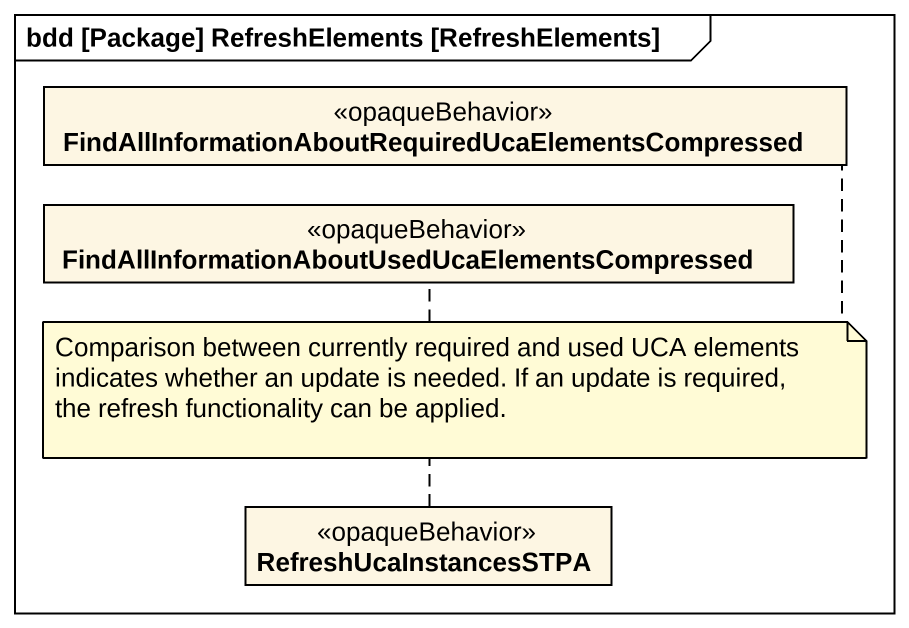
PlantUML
@startuml
mainframe bdd [Package] RefreshElements [RefreshElements]
hide circle
hide empty members
class "FindAllInformationAboutRequiredUcaElementsCompressed" as FindAllInformationAboutRequi <<opaqueBehavior>>
class "FindAllInformationAboutUsedUcaElementsCompressed" as FindAllInformationAboutUsedU <<opaqueBehavior>>
class RefreshUcaInstancesSTPA <<opaqueBehavior>>
note as N1
  Comparison between currently required and used UCA elements indicates whether an update is needed. If an update is required, the refresh functionality can be applied.
end note
N1 .. RefreshUcaInstancesSTPA
N1 .. FindAllInformationAboutUsedU
N1 .. FindAllInformationAboutRequi
@enduml
